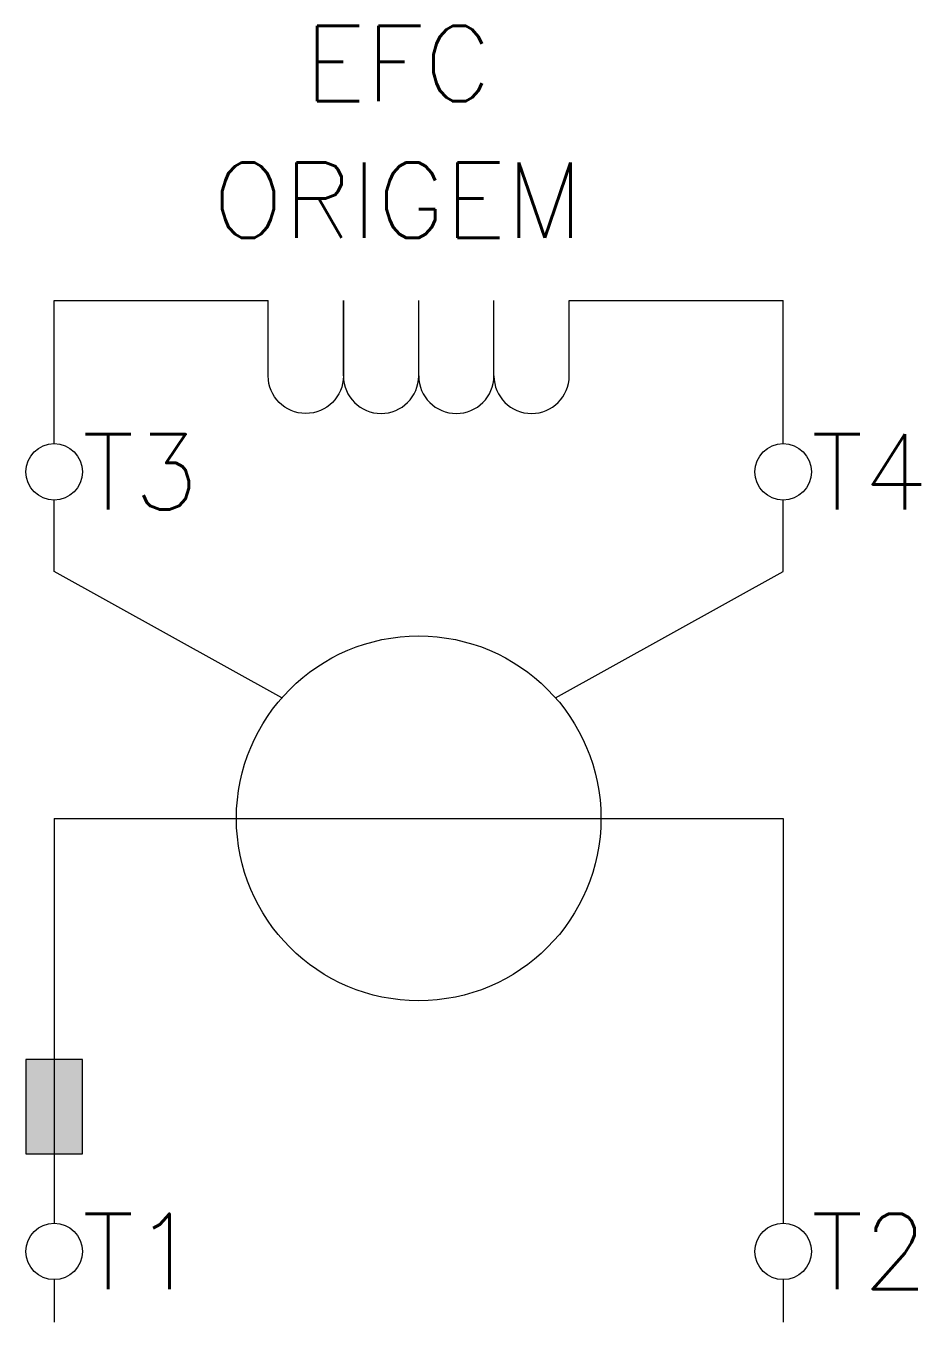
# Model space of a CAD drawing. Header units: millimetres. Extents: x -0.8 to 23, y 0 to 34.4.
import ezdxf
from ezdxf.enums import TextEntityAlignment as Align

# ---------------------------------------------------------------- set-up
doc = ezdxf.new("R2010")
doc.units = ezdxf.units.MM
doc.header["$LTSCALE"] = 10
doc.styles.add('ROMANS', font='romans.shx')

msp = doc.modelspace()

# ---------------------------------------------------------------- linework, layer by layer
for p, q in [((0, 23.327), (0, 27.127)), ((0, 27.127), (5.688, 27.127)), ((13.688, 27.127), (19.375, 27.127)), ((19.375, 23.327), (19.375, 27.127)), ((0, 19.928), (0, 21.827)), ((19.375, 19.928), (19.375, 21.827)), ((6.055, 16.581), (0, 19.928)), ((13.32, 16.581), (19.375, 19.928))]:
    msp.add_line(p, q)
at = {"color": 7}
for p, q in [((7.688, 25.127), (7.688, 27.127)), ((7.688, 27.127), (7.688, 25.127)), ((9.688, 25.127), (9.688, 27.127)), ((9.688, 25.127), (9.688, 27.127)), ((11.688, 25.127), (11.688, 27.127))]:
    msp.add_line(p, q, dxfattribs=at)
at = {"color": 0}
for p, q in [((0, 13.377), (19.375, 13.377)), ((0, 13.377), (0, 9.127)), ((19.375, 13.377), (19.375, 2.627)), ((0, 9.127), (0, 2.627))]:
    msp.add_line(p, q, dxfattribs=at)
at = {"color": 7}
for points in [[(7.688, 25.127, -1), (5.688, 25.127), (5.688, 27.127)], [(9.688, 25.127, 1), (11.688, 25.127), (11.688, 27.127)], [(11.688, 25.127, 1), (13.688, 25.127), (13.688, 27.127)]]:
    msp.add_lwpolyline(points, format="xyb", dxfattribs=at)
at = {"color": 0}
msp.add_lwpolyline([(-0.75, 4.472), (0.75, 4.472), (0.75, 6.972), (-0.75, 6.972)], close=True, dxfattribs=at)
for points in [[(0, 1.127), (0, 0)], [(19.375, 1.127), (19.375, 0)]]:
    msp.add_lwpolyline(points)
for centre in [(0, 22.577), (19.375, 22.577), (0, 1.877), (19.375, 1.877)]:
    msp.add_circle(centre, 0.75, dxfattribs=at)
msp.add_circle((9.688, 13.377), 4.844)
at = {"color": 7}
msp.add_arc((8.688, 25.127), 1, 180, 0, dxfattribs=at)
at = {"color": 0}
msp.add_solid([(-0.75, 6.972), (0.75, 6.972), (-0.75, 4.472), (0.75, 4.472)], dxfattribs=at)

# ---------------------------------------------------------------- texts
at = {"style": 'ROMANS'}
for tag, text, p in [('EFC', 'EFC', (9.137, 33.42)), ('ORIGEM', 'ORIGEM', (9.137, 29.792))]:
    msp.add_attdef(tag, text=text, height=2, dxfattribs=at).set_placement(p, align=Align.MIDDLE_CENTER)
at = {"color": 7, "lineweight": -3, "style": 'ROMANS'}
for tag, text, p in [('T3', '3', (0.75, 22.577)), ('T4', '4', (20.125, 22.577)), ('T1', '1', (0.75, 1.877)), ('T2', '2', (20.125, 1.877))]:
    msp.add_attdef(tag, text=text, height=2, dxfattribs=at).set_placement(p, align=Align.MIDDLE_LEFT)

doc.saveas('drawing.dxf')
